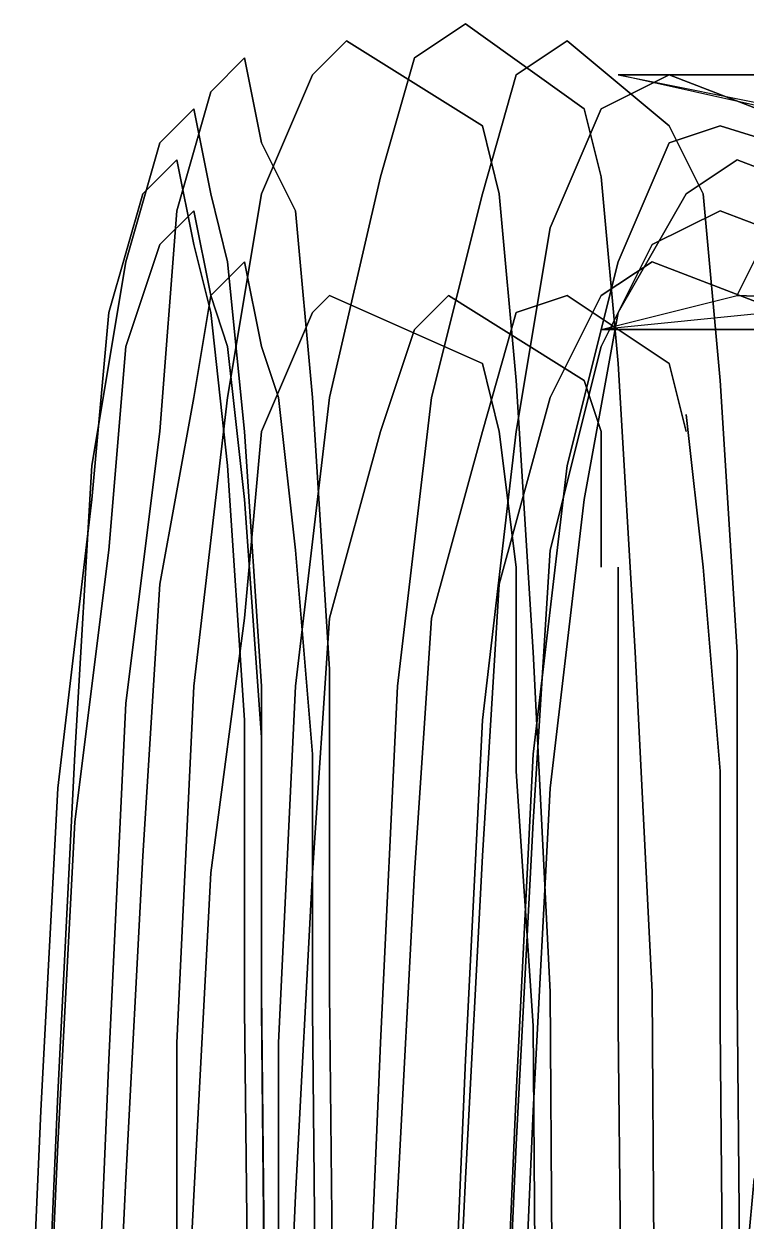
# Model space of a CAD drawing. Extents: x -12.9 to 12.8, y -13.3 to 11.1.
# Drawn here: x -11.622 to -10.293, y 5.059 to 7.262 of the extents above; entities that cross this region are included whole.
import ezdxf

# ---------------------------------------------------------------- set-up
doc = ezdxf.new("R2010")
doc.units = 0
doc.layers.add('SEAT', color=5, linetype='Continuous')

msp = doc.modelspace()

# ---------------------------------------------------------------- linework, layer by layer
at = {"layer": 'SEAT'}
for points, invisible_edges in [([(-10.8099, 7.2618, 26.7761), (-10.9036, 7.1993, 25.9323), (-11.0911, 7.1681, 25.9323), (-11.0286, 7.2306, 26.8073)], 10), ([(-10.5911, 7.1056, 30.8386), (-10.8099, 7.2618, 26.7761), (-11.0286, 7.2306, 26.8073), (-10.7786, 7.0743, 30.8386)], 10), ([(-10.6224, 7.2306, 26.7761), (-10.7161, 7.1681, 25.9011), (-10.9036, 7.1993, 25.9323), (-10.8099, 7.2618, 26.7761)], 10), ([(-10.4349, 7.0743, 30.8073), (-10.6224, 7.2306, 26.7761), (-10.8099, 7.2618, 26.7761), (-10.5911, 7.1056, 30.8386)], 10), ([(-11.0286, 7.2306, 26.8073), (-11.0911, 7.1681, 25.9323), (-11.2786, 7.1368, 25.9636), (-11.2161, 7.1993, 26.8073)], 10), ([(-10.7786, 7.0743, 30.8386), (-11.0286, 7.2306, 26.8073), (-11.2161, 7.1993, 26.8073), (-11.1849, 7.0431, 30.8698)], 10), ([(-10.4349, 7.1681, 26.7448), (-10.5599, 7.1056, 25.9011), (-10.7161, 7.1681, 25.9011), (-10.6224, 7.2306, 26.7761)], 10), ([(-10.0286, 7.0118, 30.7761), (-10.4349, 7.1681, 26.7448), (-10.6224, 7.2306, 26.7761), (-10.4349, 7.0743, 30.8073)], 10), ([(-11.2161, 7.1993, 26.8073), (-11.2786, 7.1368, 25.9636), (-11.3724, 7.0431, 25.9948), (-11.3099, 7.1056, 26.8073)], 10), ([(-11.1849, 7.0431, 30.8698), (-11.2161, 7.1993, 26.8073), (-11.3099, 7.1056, 26.8073), (-11.2786, 6.9493, 30.8698)], 10), ([(-10.9036, 7.1993, 25.9323), (-10.9661, 6.9806, 25.0886), (-11.1849, 6.9493, 25.1198), (-11.0911, 7.1681, 25.9323)], 10), ([(-10.7161, 7.1681, 25.9011), (-10.7786, 6.9493, 25.0886), (-10.9661, 6.9806, 25.0886), (-10.9036, 7.1993, 25.9323)], 10), ([(-11.0911, 7.1681, 25.9323), (-11.1849, 6.9493, 25.1198), (-11.3411, 6.9181, 25.1511), (-11.2786, 7.1368, 25.9636)], 10), ([(-10.5599, 7.1056, 25.9011), (-10.6536, 6.8868, 25.0886), (-10.7786, 6.9493, 25.0886), (-10.7161, 7.1681, 25.9011)], 10), ([(-10.3411, 7.0743, 26.7448), (-10.4349, 7.0431, 25.9323), (-10.5599, 7.1056, 25.9011), (-10.4349, 7.1681, 26.7448)], 10), ([(-9.9349, 6.9493, 30.7761), (-10.3411, 7.0743, 26.7448), (-10.4349, 7.1681, 26.7448), (-10.0286, 7.0118, 30.7761)], 10), ([(-11.2786, 7.1368, 25.9636), (-11.3411, 6.9181, 25.1511), (-11.4349, 6.8243, 25.1823), (-11.3724, 7.0431, 25.9948)], 10), ([(-11.3099, 7.1056, 26.8073), (-11.3724, 7.0431, 25.9948), (-11.4036, 6.9493, 25.9948), (-11.3411, 7.0118, 26.8073)], 10), ([(-11.2786, 6.9493, 30.8698), (-11.3099, 7.1056, 26.8073), (-11.3411, 7.0118, 26.8073), (-11.3099, 6.8556, 30.8698)], 10), ([(-10.5599, 6.9806, 31.4636), (-10.5911, 7.1056, 30.8386), (-10.7786, 7.0743, 30.8386), (-10.7474, 6.9493, 31.4636)], 10), ([(-10.4349, 7.0431, 25.9323), (-10.5286, 6.8243, 25.1198), (-10.6536, 6.8868, 25.0886), (-10.5599, 7.1056, 25.9011)], 10), ([(-10.3724, 6.9493, 31.4323), (-10.4349, 7.0743, 30.8073), (-10.5911, 7.1056, 30.8386), (-10.5599, 6.9806, 31.4636)], 10), ([(-10.7474, 6.9493, 31.4636), (-10.7786, 7.0743, 30.8386), (-11.1849, 7.0431, 30.8698), (-11.1224, 6.9181, 31.4636)], 10), ([(-10.3099, 7.0118, 26.7448), (-10.4036, 6.9493, 25.9323), (-10.4349, 7.0431, 25.9323), (-10.3411, 7.0743, 26.7448)], 10), ([(-9.9974, 6.8868, 31.4011), (-10.0286, 7.0118, 30.7761), (-10.4349, 7.0743, 30.8073), (-10.3724, 6.9493, 31.4323)], 10), ([(-9.9036, 6.8556, 30.7761), (-10.3099, 7.0118, 26.7448), (-10.3411, 7.0743, 26.7448), (-9.9349, 6.9493, 30.7761)], 10), ([(-11.3724, 7.0431, 25.9948), (-11.4349, 6.8243, 25.1823), (-11.4661, 6.7306, 25.2136), (-11.4036, 6.9493, 25.9948)], 10), ([(-11.1224, 6.9181, 31.4636), (-11.1849, 7.0431, 30.8698), (-11.2786, 6.9493, 30.8698), (-11.2474, 6.8243, 31.4323)], 10), ([(-10.4036, 6.9493, 25.9323), (-10.5286, 6.7306, 25.1511), (-10.5286, 6.8243, 25.1198), (-10.4349, 7.0431, 25.9323)], 10), ([(-11.3411, 7.0118, 26.8073), (-11.4036, 6.9493, 25.9948), (-11.3724, 6.8556, 26.0261), (-11.3099, 6.9181, 26.8073)], 10), ([(-11.3099, 6.8556, 30.8698), (-11.3411, 7.0118, 26.8073), (-11.3099, 6.9181, 26.8073), (-11.2786, 6.7618, 30.8698)], 10), ([(-10.3411, 6.9181, 26.7448), (-10.4661, 6.8556, 25.9636), (-10.4036, 6.9493, 25.9323), (-10.3099, 7.0118, 26.7448)], 10), ([(-9.9349, 6.7618, 30.7761), (-10.3411, 6.9181, 26.7448), (-10.3099, 7.0118, 26.7448), (-9.9036, 6.8556, 30.7761)], 10), ([(-10.9661, 6.9806, 25.0886), (-11.0599, 6.5743, 24.3073), (-11.2474, 6.5743, 24.3386), (-11.1849, 6.9493, 25.1198)], 10), ([(-10.7786, 6.9493, 25.0886), (-10.8724, 6.5743, 24.3073), (-11.0599, 6.5743, 24.3073), (-10.9661, 6.9806, 25.0886)], 10), ([(-10.5286, 6.6368, 31.9948), (-10.5599, 6.9806, 31.4636), (-10.7474, 6.9493, 31.4636), (-10.7161, 6.6056, 31.9948)], 10), ([(-10.3411, 6.6056, 31.9636), (-10.3724, 6.9493, 31.4323), (-10.5599, 6.9806, 31.4636), (-10.5286, 6.6368, 31.9948)], 10), ([(-11.4036, 6.9493, 25.9948), (-11.4661, 6.7306, 25.2136), (-11.4349, 6.6681, 25.2448), (-11.3724, 6.8556, 26.0261)], 10), ([(-11.1849, 6.9493, 25.1198), (-11.2474, 6.5743, 24.3386), (-11.3724, 6.5118, 24.3698), (-11.3411, 6.9181, 25.1511)], 10), ([(-11.2474, 6.8243, 31.4323), (-11.2786, 6.9493, 30.8698), (-11.3099, 6.8556, 30.8698), (-11.2786, 6.7306, 31.4011)], 10), ([(-10.7161, 6.6056, 31.9948), (-10.7474, 6.9493, 31.4636), (-11.1224, 6.9181, 31.4636), (-11.0911, 6.5743, 31.9948)], 10), ([(-10.6536, 6.8868, 25.0886), (-10.7161, 6.5118, 24.3386), (-10.8724, 6.5743, 24.3073), (-10.7786, 6.9493, 25.0886)], 10), ([(-10.4661, 6.8556, 25.9636), (-10.5599, 6.6681, 25.1823), (-10.5286, 6.7306, 25.1511), (-10.4036, 6.9493, 25.9323)], 10), ([(-9.9349, 6.5743, 31.9011), (-9.9661, 6.8868, 31.4011), (-10.3724, 6.9493, 31.4323), (-10.3411, 6.6056, 31.9636)], 10), ([(-11.3411, 6.9181, 25.1511), (-11.3724, 6.5118, 24.3698), (-11.4974, 6.4493, 24.4323), (-11.4349, 6.8243, 25.1823)], 10), ([(-11.3099, 6.9181, 26.8073), (-11.3724, 6.8556, 26.0261), (-11.2786, 6.7618, 26.0261), (-11.2161, 6.8243, 26.8073)], 10), ([(-11.2786, 6.7618, 30.8698), (-11.3099, 6.9181, 26.8073), (-11.2161, 6.8243, 26.8073), (-11.1849, 6.6681, 30.8386)], 10), ([(-11.0911, 6.5743, 31.9948), (-11.1224, 6.9181, 31.4636), (-11.2474, 6.8243, 31.4323), (-11.2161, 6.5118, 31.9323)], 10), ([(-10.4661, 6.8243, 26.7448), (-10.5599, 6.7618, 25.9636), (-10.4661, 6.8556, 25.9636), (-10.3411, 6.9181, 26.7448)], 10), ([(-10.0599, 6.6681, 30.7761), (-10.4661, 6.8243, 26.7448), (-10.3411, 6.9181, 26.7448), (-9.9349, 6.7618, 30.7761)], 10), ([(-10.5286, 6.8243, 25.1198), (-10.6224, 6.4493, 24.3698), (-10.7161, 6.5118, 24.3386), (-10.6536, 6.8868, 25.0886)], 10), ([(-11.3724, 6.8556, 26.0261), (-11.4349, 6.6681, 25.2448), (-11.3099, 6.5743, 25.2761), (-11.2786, 6.7618, 26.0261)], 10), ([(-11.2786, 6.7306, 31.4011), (-11.3099, 6.8556, 30.8698), (-11.2786, 6.7618, 30.8698), (-11.2474, 6.6681, 31.3698)], 10), ([(-10.5599, 6.7618, 25.9636), (-10.6536, 6.5743, 25.2136), (-10.5599, 6.6681, 25.1823), (-10.4661, 6.8556, 25.9636)], 10), ([(-11.4349, 6.8243, 25.1823), (-11.4974, 6.4493, 24.4323), (-11.4974, 6.3868, 24.4948), (-11.4661, 6.7306, 25.2136)], 10), ([(-11.2161, 6.8243, 26.8073), (-11.2786, 6.7618, 26.0261), (-11.0911, 6.7306, 26.0261), (-11.0599, 6.7618, 26.7761)], 10), ([(-11.2161, 6.5118, 31.9323), (-11.2474, 6.8243, 31.4323), (-11.2786, 6.7306, 31.4011), (-11.2474, 6.4493, 31.9011)], 10), ([(-11.1849, 6.6681, 30.8386), (-11.2161, 6.8243, 26.8073), (-11.0599, 6.7618, 26.7761), (-10.7786, 6.6368, 30.8073)], 10), ([(-10.6224, 6.7618, 26.7448), (-10.7161, 6.7306, 25.9948), (-10.5599, 6.7618, 25.9636), (-10.4661, 6.8243, 26.7448)], 10), ([(-10.5286, 6.7306, 25.1511), (-10.5911, 6.3868, 24.4323), (-10.6224, 6.4493, 24.3698), (-10.5286, 6.8243, 25.1198)], 10), ([(-10.4349, 6.6368, 30.8073), (-10.6224, 6.7618, 26.7448), (-10.4661, 6.8243, 26.7448), (-10.0599, 6.6681, 30.7761)], 10), ([(-11.2786, 6.7618, 26.0261), (-11.3099, 6.5743, 25.2761), (-11.1849, 6.5118, 25.2761), (-11.0911, 6.7306, 26.0261)], 10), ([(-11.2474, 6.6681, 31.3698), (-11.2786, 6.7618, 30.8698), (-11.1849, 6.6681, 30.8386), (-11.1536, 6.5743, 31.3386)], 10), ([(-11.0599, 6.7618, 26.7761), (-11.0911, 6.7306, 26.0261), (-10.9036, 6.6993, 25.9948), (-10.8411, 6.7618, 26.7761)], 10), ([(-10.7786, 6.6368, 30.8073), (-11.0599, 6.7618, 26.7761), (-10.8411, 6.7618, 26.7761), (-10.5911, 6.6056, 30.8073)], 10), ([(-10.8411, 6.7618, 26.7761), (-10.9036, 6.6993, 25.9948), (-10.7161, 6.7306, 25.9948), (-10.6224, 6.7618, 26.7448)], 10), ([(-10.5911, 6.6056, 30.8073), (-10.8411, 6.7618, 26.7761), (-10.6224, 6.7618, 26.7448), (-10.4349, 6.6368, 30.8073)], 10), ([(-10.7161, 6.7306, 25.9948), (-10.7786, 6.5118, 25.2448), (-10.6536, 6.5743, 25.2136), (-10.5599, 6.7618, 25.9636)], 10), ([(-11.4661, 6.7306, 25.2136), (-11.4974, 6.3868, 24.4948), (-11.4661, 6.2931, 24.5261), (-11.4349, 6.6681, 25.2448)], 10), ([(-11.2474, 6.4493, 31.9011), (-11.2786, 6.7306, 31.4011), (-11.2474, 6.6681, 31.3698), (-11.2161, 6.3868, 31.8386)], 10), ([(-11.0911, 6.7306, 26.0261), (-11.1849, 6.5118, 25.2761), (-10.9661, 6.5118, 25.2761), (-10.9036, 6.6993, 25.9948)], 10), ([(-10.9036, 6.6993, 25.9948), (-10.9661, 6.5118, 25.2761), (-10.7786, 6.5118, 25.2448), (-10.7161, 6.7306, 25.9948)], 10), ([(-10.5599, 6.6681, 25.1823), (-10.6536, 6.2931, 24.4636), (-10.5911, 6.3868, 24.4323), (-10.5286, 6.7306, 25.1511)], 10), ([(-11.4349, 6.6681, 25.2448), (-11.4661, 6.2931, 24.5261), (-11.3724, 6.2306, 24.5573), (-11.3099, 6.5743, 25.2761)], 10), ([(-11.2161, 6.3868, 31.8386), (-11.2474, 6.6681, 31.3698), (-11.1536, 6.5743, 31.3386), (-11.1224, 6.2931, 31.7448)], 10), ([(-11.1536, 6.5743, 31.3386), (-11.1849, 6.6681, 30.8386), (-10.7786, 6.6368, 30.8073), (-10.7474, 6.5118, 31.2761)], 10), ([(-10.6536, 6.5743, 25.2136), (-10.7474, 6.2306, 24.5261), (-10.6536, 6.2931, 24.4636), (-10.5599, 6.6681, 25.1823)], 10), ([(-10.4036, 6.5118, 31.2761), (-10.4349, 6.6368, 30.8073), (-10.0599, 6.6681, 30.7761), (-9.9974, 6.5743, 31.2448)], 10), ([(-10.7474, 6.5118, 31.2761), (-10.7786, 6.6368, 30.8073), (-10.5911, 6.6056, 30.8073), (-10.5599, 6.5118, 31.2761)], 10), ([(-10.4974, 6.1056, 32.4011), (-10.5286, 6.6368, 31.9948), (-10.7161, 6.6056, 31.9948), (-10.6849, 6.1056, 32.4011)], 10), ([(-10.5599, 6.5118, 31.2761), (-10.5911, 6.6056, 30.8073), (-10.4349, 6.6368, 30.8073), (-10.4036, 6.5118, 31.2761)], 10), ([(-10.3099, 6.1056, 32.3698), (-10.3411, 6.6056, 31.9636), (-10.5286, 6.6368, 31.9948), (-10.4974, 6.1056, 32.4011)], 10), ([(-10.6849, 6.1056, 32.4011), (-10.7161, 6.6056, 31.9948), (-11.0911, 6.5743, 31.9948), (-11.0599, 6.0743, 32.3698)], 10), ([(-9.9349, 6.0743, 32.2761), (-9.9349, 6.5743, 31.9011), (-10.3411, 6.6056, 31.9636), (-10.3099, 6.1056, 32.3698)], 10), ([(-11.2474, 6.5743, 24.3386), (-11.3099, 6.0431, 23.6511), (-11.4349, 6.0118, 23.7136), (-11.3724, 6.5118, 24.3698)], 10), ([(-11.3099, 6.5743, 25.2761), (-11.3724, 6.2306, 24.5573), (-11.2161, 6.1681, 24.5886), (-11.1849, 6.5118, 25.2761)], 10), ([(-11.0599, 6.5743, 24.3073), (-11.1224, 6.0431, 23.6511), (-11.3099, 6.0431, 23.6511), (-11.2474, 6.5743, 24.3386)], 10), ([(-11.0599, 6.0743, 32.3698), (-11.0911, 6.5743, 31.9948), (-11.2161, 6.5118, 31.9323), (-11.1849, 6.0431, 32.3073)], 10), ([(-11.1224, 6.2931, 31.7448), (-11.1536, 6.5743, 31.3386), (-10.7474, 6.5118, 31.2761), (-10.7161, 6.2618, 31.6823)], 10), ([(-10.8724, 6.5743, 24.3073), (-10.9349, 6.0431, 23.6511), (-11.1224, 6.0431, 23.6511), (-11.0599, 6.5743, 24.3073)], 10), ([(-10.7161, 6.5118, 24.3386), (-10.7786, 5.9806, 23.6823), (-10.9349, 6.0431, 23.6511), (-10.8724, 6.5743, 24.3073)], 10), ([(-10.7786, 6.5118, 25.2448), (-10.8724, 6.1681, 24.5573), (-10.7474, 6.2306, 24.5261), (-10.6536, 6.5743, 25.2136)], 10), ([(-10.3724, 6.2618, 31.6823), (-10.4036, 6.5431, 31.2761), (-9.9974, 6.5743, 31.2448), (-9.9974, 6.2931, 31.6823)], 10), ([(-10.5599, 6.2618, 31.6823), (-10.5599, 6.5118, 31.2761), (-10.4036, 6.5431, 31.2761), (-10.3724, 6.2618, 31.6823)], 10), ([(-11.3724, 6.5118, 24.3698), (-11.4349, 6.0118, 23.7136), (-11.5286, 5.9181, 23.7761), (-11.4974, 6.4493, 24.4323)], 10), ([(-11.1849, 6.0431, 32.3073), (-11.2161, 6.5118, 31.9323), (-11.2474, 6.4493, 31.9011), (-11.2161, 5.9806, 32.2136)], 10), ([(-11.1849, 6.5118, 25.2761), (-11.2161, 6.1681, 24.5886), (-11.0599, 6.1681, 24.5886), (-10.9661, 6.5118, 25.2761)], 10), ([(-10.9661, 6.5118, 25.2761), (-11.0599, 6.1681, 24.5886), (-10.8724, 6.1681, 24.5573), (-10.7786, 6.5118, 25.2448)], 10), ([(-10.6224, 6.4493, 24.3698), (-10.6849, 5.9181, 23.7136), (-10.7786, 5.9806, 23.6823), (-10.7161, 6.5118, 24.3386)], 10), ([(-10.7161, 6.2618, 31.6823), (-10.7474, 6.5118, 31.2761), (-10.5599, 6.5118, 31.2761), (-10.5599, 6.2618, 31.6823)], 10), ([(-11.4974, 6.4493, 24.4323), (-11.5286, 5.9181, 23.7761), (-11.5599, 5.8556, 23.8386), (-11.4974, 6.3868, 24.4948)], 10), ([(-11.2161, 5.9806, 32.2136), (-11.2474, 6.4493, 31.9011), (-11.2161, 6.3868, 31.8386), (-11.1849, 5.9493, 32.1511)], 10), ([(-10.5911, 6.3868, 24.4323), (-10.6536, 5.8556, 23.7761), (-10.6849, 5.9181, 23.7136), (-10.6224, 6.4493, 24.3698)], 10), ([(-11.4974, 6.3868, 24.4948), (-11.5599, 5.8556, 23.8386), (-11.5286, 5.7931, 23.9011), (-11.4661, 6.2931, 24.5261)], 10), ([(-11.1849, 5.9493, 32.1511), (-11.2161, 6.3868, 31.8386), (-11.1224, 6.2931, 31.7448), (-11.0911, 5.9181, 32.0573)], 10), ([(-10.6536, 6.2931, 24.4636), (-10.6849, 5.7931, 23.8386), (-10.6536, 5.8556, 23.7761), (-10.5911, 6.3868, 24.4323)], 10), ([(-11.4661, 6.2931, 24.5261), (-11.5286, 5.7931, 23.9011), (-11.4036, 5.7306, 23.9636), (-11.3724, 6.2306, 24.5573)], 10), ([(-11.0911, 5.9181, 32.0573), (-11.1224, 6.2931, 31.7448), (-10.7161, 6.2618, 31.6823), (-10.7161, 5.8868, 31.9948)], 10), ([(-10.7474, 6.2306, 24.5261), (-10.7786, 5.7306, 23.9011), (-10.6849, 5.7931, 23.8386), (-10.6536, 6.2931, 24.4636)], 10), ([(-10.3411, 5.8868, 31.9636), (-10.3724, 6.2618, 31.6823), (-9.9974, 6.2931, 31.6823), (-9.9661, 5.9181, 31.9636)], 10), ([(-10.7161, 5.8868, 31.9948), (-10.7161, 6.2618, 31.6823), (-10.5286, 6.2618, 31.6823), (-10.5286, 5.8868, 31.9636)], 10), ([(-10.5286, 5.8868, 31.9636), (-10.5286, 6.2618, 31.6823), (-10.3724, 6.2618, 31.6823), (-10.3411, 5.8868, 31.9636)], 10), ([(-11.3724, 6.2306, 24.5573), (-11.4036, 5.7306, 23.9636), (-11.2786, 5.6993, 23.9948), (-11.2161, 6.1681, 24.5886)], 10), ([(-10.8724, 6.1681, 24.5573), (-10.9036, 5.6993, 23.9636), (-10.7786, 5.7306, 23.9011), (-10.7474, 6.2306, 24.5261)], 10), ([(-11.2161, 6.1681, 24.5886), (-11.2786, 5.6993, 23.9948), (-11.0911, 5.6993, 23.9948), (-11.0599, 6.1681, 24.5886)], 10), ([(-11.0599, 6.1681, 24.5886), (-11.0911, 5.6993, 23.9948), (-10.9036, 5.6993, 23.9636), (-10.8724, 6.1681, 24.5573)], 10), ([(-10.6536, 5.4806, 32.5886), (-10.6849, 6.1056, 32.4011), (-11.0599, 6.0743, 32.3698), (-11.0599, 5.4806, 32.5573)], 10), ([(-10.4661, 5.4806, 32.5886), (-10.4974, 6.1056, 32.4011), (-10.6849, 6.1056, 32.4011), (-10.6536, 5.4806, 32.5886)], 10), ([(-10.3099, 5.4806, 32.5573), (-10.3099, 6.1056, 32.3698), (-10.4974, 6.1056, 32.4011), (-10.4661, 5.4806, 32.5886)], 10), ([(-9.9036, 5.4806, 32.4636), (-9.9349, 6.0743, 32.2761), (-10.3099, 6.1056, 32.3698), (-10.3099, 5.4806, 32.5573)], 10), ([(-11.0599, 5.4806, 32.5573), (-11.0599, 6.0743, 32.3698), (-11.1849, 6.0431, 32.3073), (-11.1849, 5.4806, 32.4636)], 10), ([(-11.3099, 6.0431, 23.6511), (-11.3411, 5.3868, 23.1198), (-11.4661, 5.3556, 23.1511), (-11.4349, 6.0118, 23.7136)], 10), ([(-11.1224, 6.0431, 23.6511), (-11.1536, 5.3868, 23.0886), (-11.3411, 5.3868, 23.1198), (-11.3099, 6.0431, 23.6511)], 10), ([(-11.1849, 5.4806, 32.4636), (-11.1849, 6.0431, 32.3073), (-11.2161, 5.9806, 32.2136), (-11.2161, 5.4493, 32.4011)], 10), ([(-10.9349, 6.0431, 23.6511), (-10.9661, 5.3868, 23.0886), (-11.1536, 5.3868, 23.0886), (-11.1224, 6.0431, 23.6511)], 10), ([(-10.7786, 5.9806, 23.6823), (-10.8099, 5.3556, 23.1198), (-10.9661, 5.3868, 23.0886), (-10.9349, 6.0431, 23.6511)], 10), ([(-11.4349, 6.0118, 23.7136), (-11.4661, 5.3556, 23.1511), (-11.5599, 5.2931, 23.2448), (-11.5286, 5.9181, 23.7761)], 10), ([(-11.2161, 5.4493, 32.4011), (-11.2161, 5.9806, 32.2136), (-11.1849, 5.9493, 32.1511), (-11.1849, 5.4493, 32.3073)], 10), ([(-10.6849, 5.9181, 23.7136), (-10.7161, 5.2931, 23.1823), (-10.8099, 5.3556, 23.1198), (-10.7786, 5.9806, 23.6823)], 10), ([(-11.1849, 5.4493, 32.3073), (-11.1849, 5.9493, 32.1511), (-11.0911, 5.9181, 32.0573), (-11.0911, 5.4493, 32.2136)], 10), ([(-11.5286, 5.9181, 23.7761), (-11.5599, 5.2931, 23.2448), (-11.5911, 5.2618, 23.3073), (-11.5599, 5.8556, 23.8386)], 10), ([(-11.0911, 5.4493, 32.2136), (-11.0911, 5.9181, 32.0573), (-10.7161, 5.8868, 31.9948), (-10.6849, 5.4181, 32.1198)], 10), ([(-10.6536, 5.8556, 23.7761), (-10.6849, 5.2618, 23.2448), (-10.7161, 5.2931, 23.1823), (-10.6849, 5.9181, 23.7136)], 10), ([(-10.3411, 5.4181, 32.0886), (-10.3411, 5.8868, 31.9636), (-9.9661, 5.9181, 31.9636), (-9.9661, 5.4493, 32.1198)], 10), ([(-10.6849, 5.4181, 32.1198), (-10.7161, 5.8868, 31.9948), (-10.5286, 5.8868, 31.9636), (-10.5286, 5.4181, 32.0886)], 10), ([(-10.5286, 5.4181, 32.0886), (-10.5286, 5.8868, 31.9636), (-10.3411, 5.8868, 31.9636), (-10.3411, 5.4181, 32.0886)], 10), ([(-11.5599, 5.8556, 23.8386), (-11.5911, 5.2618, 23.3073), (-11.5599, 5.1993, 23.3698), (-11.5286, 5.7931, 23.9011)], 10), ([(-10.6849, 5.7931, 23.8386), (-10.7161, 5.1993, 23.3386), (-10.6849, 5.2618, 23.2448), (-10.6536, 5.8556, 23.7761)], 10), ([(-11.5286, 5.7931, 23.9011), (-11.5599, 5.1993, 23.3698), (-11.4349, 5.1368, 23.4636), (-11.4036, 5.7306, 23.9636)], 10), ([(-10.7786, 5.7306, 23.9011), (-10.8099, 5.1368, 23.4011), (-10.7161, 5.1993, 23.3386), (-10.6849, 5.7931, 23.8386)], 10), ([(-11.4036, 5.7306, 23.9636), (-11.4349, 5.1368, 23.4636), (-11.3099, 5.1056, 23.4948), (-11.2786, 5.6993, 23.9948)], 10), ([(-10.9036, 5.6993, 23.9636), (-10.9349, 5.1056, 23.4636), (-10.8099, 5.1368, 23.4011), (-10.7786, 5.7306, 23.9011)], 10), ([(-11.2786, 5.6993, 23.9948), (-11.3099, 5.1056, 23.4948), (-11.1224, 5.1056, 23.4948), (-11.0911, 5.6993, 23.9948)], 10), ([(-11.0911, 5.6993, 23.9948), (-11.1224, 5.1056, 23.4948), (-10.9349, 5.1056, 23.4636), (-10.9036, 5.6993, 23.9636)], 10), ([(-11.0911, -3.9569, 33.6198), (-11.1849, 5.4806, 32.4636), (-11.2161, 5.4493, 32.4011), (-11.1224, -3.9569, 33.5573)], 10), ([(-10.9661, -3.9569, 33.7136), (-11.0599, 5.4806, 32.5573), (-11.1849, 5.4806, 32.4636), (-11.0911, -3.9569, 33.6198)], 10), ([(-10.5911, -3.9257, 33.7448), (-10.6536, 5.4806, 32.5886), (-11.0599, 5.4806, 32.5573), (-10.9661, -3.9569, 33.7136)], 10), ([(-10.4661, 5.4806, 32.5886), (-10.6536, 5.4806, 32.5886), (-10.5911, -3.9257, 33.7448), (-10.4036, -3.9257, 33.7448)], 5), ([(-10.2161, -3.9257, 33.7136), (-10.3099, 5.4806, 32.5573), (-10.4661, 5.4806, 32.5886), (-10.4036, -3.9257, 33.7448)], 10), ([(-9.8411, -3.9569, 33.6198), (-9.9036, 5.4806, 32.4636), (-10.3099, 5.4806, 32.5573), (-10.2161, -3.9257, 33.7136)], 10), ([(-11.1224, -3.9569, 33.5573), (-11.2161, 5.4493, 32.4011), (-11.1849, 5.4493, 32.3073), (-11.0911, -3.9882, 33.4636)], 10), ([(-11.0911, -3.9882, 33.4636), (-11.1849, 5.4493, 32.3073), (-11.0911, 5.4493, 32.2136), (-10.9974, -3.9882, 33.3698)], 10), ([(-10.9974, -3.9882, 33.3698), (-11.0911, 5.4493, 32.2136), (-10.6849, 5.4181, 32.1198), (-10.6224, -3.9882, 33.2761)], 10), ([(-10.2474, -3.9882, 33.2448), (-10.3411, 5.4181, 32.0886), (-9.9661, 5.4493, 32.1198), (-9.8724, -3.9882, 33.2761)], 10), ([(-10.6224, -3.9882, 33.2761), (-10.6849, 5.4181, 32.1198), (-10.5286, 5.4181, 32.0886), (-10.4349, -3.9882, 33.2448)], 10), ([(-10.4349, -3.9882, 33.2448), (-10.5286, 5.4181, 32.0886), (-10.3411, 5.4181, 32.0886), (-10.2474, -3.9882, 33.2448)], 10), ([(-11.3411, 5.3868, 23.1198), (-11.3411, 4.6368, 22.6823), (-11.4974, 4.6056, 22.7448), (-11.4661, 5.3556, 23.1511)], 10), ([(-11.1536, 5.3868, 23.0886), (-11.1536, 4.6368, 22.6511), (-11.3411, 4.6368, 22.6823), (-11.3411, 5.3868, 23.1198)], 10), ([(-10.9661, 5.3868, 23.0886), (-10.9974, 4.6368, 22.6511), (-11.1536, 4.6368, 22.6511), (-11.1536, 5.3868, 23.0886)], 10), ([(-10.8099, 5.3556, 23.1198), (-10.8411, 4.6056, 22.7136), (-10.9974, 4.6368, 22.6511), (-10.9661, 5.3868, 23.0886)], 10), ([(-11.4661, 5.3556, 23.1511), (-11.4974, 4.6056, 22.7448), (-11.5911, 4.5743, 22.8386), (-11.5599, 5.2931, 23.2448)], 10), ([(-10.7161, 5.2931, 23.1823), (-10.7474, 4.5743, 22.7761), (-10.8411, 4.6056, 22.7136), (-10.8099, 5.3556, 23.1198)], 10), ([(-11.5599, 5.2931, 23.2448), (-11.5911, 4.5743, 22.8386), (-11.6224, 4.5431, 22.9011), (-11.5911, 5.2618, 23.3073)], 10), ([(-10.6849, 5.2618, 23.2448), (-10.7161, 4.5431, 22.8386), (-10.7474, 4.5743, 22.7761), (-10.7161, 5.2931, 23.1823)], 10), ([(-11.5911, 5.2618, 23.3073), (-11.6224, 4.5431, 22.9011), (-11.5911, 4.5118, 22.9948), (-11.5599, 5.1993, 23.3698)], 10), ([(-10.7161, 5.1993, 23.3386), (-10.7474, 4.5118, 22.9323), (-10.7161, 4.5431, 22.8386), (-10.6849, 5.2618, 23.2448)], 10), ([(-11.5599, 5.1993, 23.3698), (-11.5911, 4.5118, 22.9948), (-11.4661, 4.4493, 23.0573), (-11.4349, 5.1368, 23.4636)], 10), ([(-10.8099, 5.1368, 23.4011), (-10.8411, 4.4493, 23.0261), (-10.7474, 4.5118, 22.9323), (-10.7161, 5.1993, 23.3386)], 10), ([(-11.4349, 5.1368, 23.4636), (-11.4661, 4.4493, 23.0573), (-11.3411, 4.4493, 23.1198), (-11.3099, 5.1056, 23.4948)], 10), ([(-10.9349, 5.1056, 23.4636), (-10.9661, 4.4493, 23.0886), (-10.8411, 4.4493, 23.0261), (-10.8099, 5.1368, 23.4011)], 10), ([(-10.2786, 5.1368, 23.7448), (-9.7786, 5.1368, 23.6823), (-9.8099, 4.7931, 23.4636), (-10.3099, 4.7931, 23.4948)], 5), ([(-10.3099, 4.7931, 23.4948), (-10.2786, 4.5118, 23.9011), (-10.2786, 4.7931, 24.0886), (-10.2786, 5.1368, 23.7448)], 5), ([(-11.3099, 5.1056, 23.4948), (-11.3411, 4.4493, 23.1198), (-11.1536, 4.4493, 23.1198), (-11.1224, 5.1056, 23.4948)], 10), ([(-11.1224, 5.1056, 23.4948), (-11.1536, 4.4493, 23.1198), (-10.9661, 4.4493, 23.0886), (-10.9349, 5.1056, 23.4636)], 10)]:
    msp.add_3dface(points, dxfattribs=dict(at, invisible_edges=invisible_edges))
for points in [[(-9.4349, 7.1681, 28.4323), (-10.2474, 7.1056, 28.4948), (-10.5286, 7.1681, 28.7448), (-9.4036, 7.1681, 28.6823)], [(-9.4036, 7.1681, 28.6823), (-10.5286, 7.1681, 28.7448), (-10.2161, 7.1056, 28.9323), (-9.4036, 7.1368, 28.9011)], [(-9.4349, 6.8868, 28.3073), (-9.4349, 6.7306, 28.4011), (-10.3099, 6.7618, 28.4636), (-10.2474, 6.8868, 28.3698)], [(-9.4349, 6.6993, 28.6511), (-10.5599, 6.6993, 28.7136), (-10.3099, 6.7618, 28.4636), (-9.4349, 6.7306, 28.4011)], [(-9.4036, 6.6993, 28.8698), (-10.2474, 6.7306, 28.9011), (-10.5599, 6.6993, 28.7136), (-9.4349, 6.6993, 28.6511)]]:
    msp.add_3dface(points, dxfattribs=at)

doc.saveas('drawing.dxf')
